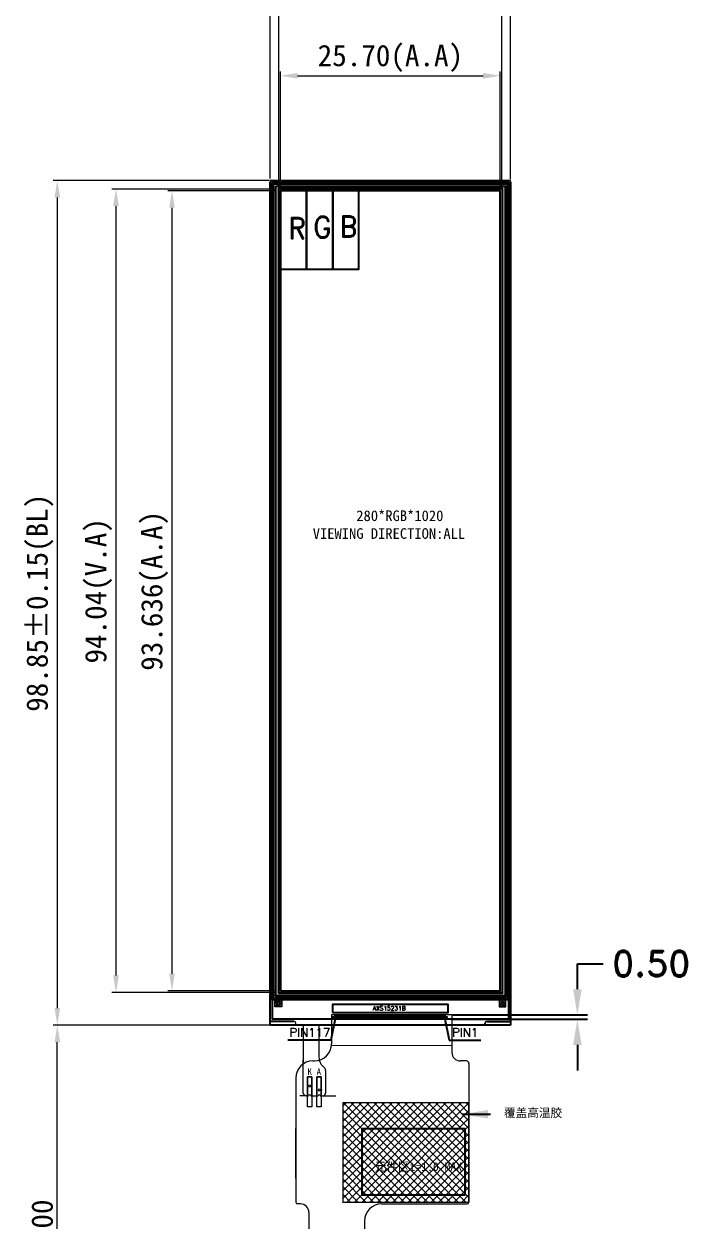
# Model space of a CAD drawing. Extents: x -8079 to -7581, y 1300 to 1653.
# Drawn here: x -7977.4 to -7899.9, y 1437.1 to 1577.2 of the extents above; entities that cross this region are included whole.
import ezdxf

# ---------------------------------------------------------------- set-up
doc = ezdxf.new("R2010")
doc.units = 0
doc.header["$LTSCALE"] = 0.3
doc.header["$PDMODE"] = 3
doc.layers.get('0').update_dxf_attribs({"linetype": 'CONTINUOUS'})
doc.layers.get('DEFPOINTS').update_dxf_attribs({"linetype": 'CONTINUOUS'})
doc.layers.add('DIM', color=1, linetype='CONTINUOUS', lineweight=9)
doc.layers.add('胶框', color=7, linetype='CONTINUOUS', lineweight=18)
for name, color, linetype in [('TEXT', 230, 'CONTINUOUS'), ('TFT', 7, 'CONTINUOUS'), ('铁框', 142, 'CONTINUOUS'), ('黑胶', 5, 'CONTINUOUS')]:
    doc.layers.add(name, color=color, linetype=linetype)
doc.styles.add('C-E02$0$RT', font='ROMANT.SHX')
doc.styles.get("Standard").update_dxf_attribs({"font": 'romand.shx'})
doc.styles.add('宋体', font='')
doc.styles.add('宝明', font='simhei.ttf')
doc.styles.get('宋体').set_extended_font_data('SimSun')
doc.dimstyles.new('ISO-25', dxfattribs={"dimtxt": 2.5, "dimasz": 2.5, "dimexe": 1.25, "dimexo": 0.625, "dimtad": 1, "dimtxsty": 'Standard', "dimcen": 2.5, "dimadec": 0, "dimazin": 0, "dimtfac": 1, "dimtmove": 0, "dimatfit": 3, "dimfxl": 1, "dimarcsym": 0})
doc.dimstyles.get("Standard").update_dxf_attribs({"dimtxt": 0.18, "dimasz": 0.18, "dimexe": 0.18, "dimexo": 0.0625, "dimgap": 0.09, "dimtad": 0, "dimtih": 1, "dimtoh": 1, "dimdec": 4, "dimzin": 0, "dimdsep": 46, "dimtxsty": 'Standard', "dimcen": 0.09, "dimadec": 0, "dimazin": 0, "dimtfac": 1, "dimtdec": 4, "dimtofl": 0, "dimtmove": 0, "dimatfit": 3, "dimfxl": 1, "dimtolj": 1, "dimtzin": 0, "dimarcsym": 0})
doc.dimstyles.new('STANDARD 03$0', dxfattribs={"dimscale": 0, "dimtxt": 1.5, "dimasz": 1.3, "dimexe": 0.8, "dimexo": 0.5, "dimgap": 0.5, "dimtad": 1, "dimzin": 0, "dimdsep": 46, "dimtxsty": 'C-E02$0$RT', "dimcen": 1, "dimclrd": 3, "dimclre": 3, "dimclrt": 3, "dimadec": 0, "dimazin": 0, "dimtfac": 1, "dimtmove": 0, "dimatfit": 3, "dimfxl": 1, "dimtolj": 1, "dimtzin": 0, "dimlwd": -1, "dimarcsym": 0})
pattern_1 = [(45, (-592.05766, 161.0783), (-0.1122532, 0.1122532), [])]

# ---------------------------------------------------------------- blocks, each defined once
blk = doc.blocks.new('*D3')
at = {"color": 3, "lineweight": 9}
for p, q in [((-7947.41, 1558.15), (-7947.41, 1571.6)), ((-7945.41, 1571.1), (-7923.71, 1571.1)), ((-7921.71, 1558.15), (-7921.71, 1571.6))]:
    blk.add_line(p, q, dxfattribs=at)
at = {"color": 3}
for points in [[(-7945.41, 1571.44), (-7945.41, 1570.77), (-7947.41, 1571.1)], [(-7923.71, 1571.44), (-7923.71, 1570.77), (-7921.71, 1571.1)]]:
    blk.add_solid(points, dxfattribs=at)
at = {"layer": 'DEFPOINTS', "color": 0}
for p in [(-7921.71, 1571.1), (-7947.41, 1557.65), (-7921.71, 1557.65)]:
    blk.add_point(p, dxfattribs=at)
at = {"color": 3, "insert": (-7934.56, 1573.14), "char_height": 2.5, "attachment_point": 5, "style": '宝明'}
blk.add_mtext('\\A1;25.70(A.A)', dxfattribs=at)
blk = doc.blocks.new('*D4')
at = {"color": 3, "lineweight": 9}
for p, q in [((-7947.61, 1558.25), (-7947.61, 1578.79)), ((-7921.51, 1558.25), (-7921.51, 1578.79)), ((-7946.01, 1578.39), (-7923.11, 1578.39))]:
    blk.add_line(p, q, dxfattribs=at)
at = {"color": 3}
for points in [[(-7946.01, 1578.66), (-7946.01, 1578.12), (-7947.61, 1578.39)], [(-7923.11, 1578.66), (-7923.11, 1578.12), (-7921.51, 1578.39)]]:
    blk.add_solid(points, dxfattribs=at)
at = {"layer": 'DEFPOINTS', "color": 0}
for p in [(-7921.51, 1578.39), (-7947.61, 1557.85), (-7921.51, 1557.85)]:
    blk.add_point(p, dxfattribs=at)
at = {"color": 3, "insert": (-7934.56, 1580.02), "char_height": 2, "attachment_point": 5, "style": '宝明'}
blk.add_mtext('\\A1;26.10%%P0.1(V.A)', dxfattribs=at)
blk = doc.blocks.new('*D5')
at = {"color": 3, "lineweight": 9}
for p, q in [((-7947.91, 1557.65), (-7960.6, 1557.65)), ((-7960.1, 1555.65), (-7960.1, 1466.02)), ((-7947.91, 1464.02), (-7960.6, 1464.02))]:
    blk.add_line(p, q, dxfattribs=at)
at = {"color": 3}
for points in [[(-7960.43, 1555.65), (-7959.77, 1555.65), (-7960.1, 1557.65)], [(-7960.43, 1466.02), (-7959.77, 1466.02), (-7960.1, 1464.02)]]:
    blk.add_solid(points, dxfattribs=at)
at = {"layer": 'DEFPOINTS', "color": 0}
for p in [(-7947.41, 1557.65), (-7960.1, 1464.02), (-7947.41, 1464.02)]:
    blk.add_point(p, dxfattribs=at)
at = {"color": 3, "insert": (-7962.14, 1510.83), "char_height": 2.5, "attachment_point": 5, "rotation": 90, "style": '宝明'}
blk.add_mtext('\\A1;93.636(A.A)', dxfattribs=at)
blk = doc.blocks.new('*D6')
at = {"color": 3, "lineweight": 9}
for p, q in [((-7948.11, 1557.85), (-7967.15, 1557.85)), ((-7966.65, 1555.85), (-7966.65, 1465.82)), ((-7948.11, 1463.82), (-7967.15, 1463.82))]:
    blk.add_line(p, q, dxfattribs=at)
at = {"color": 3}
for points in [[(-7966.98, 1555.85), (-7966.31, 1555.85), (-7966.65, 1557.85)], [(-7966.98, 1465.82), (-7966.31, 1465.82), (-7966.65, 1463.82)]]:
    blk.add_solid(points, dxfattribs=at)
at = {"layer": 'DEFPOINTS', "color": 0}
for p in [(-7947.61, 1557.85), (-7966.65, 1463.82), (-7947.61, 1463.82)]:
    blk.add_point(p, dxfattribs=at)
at = {"color": 3, "insert": (-7968.69, 1510.83), "char_height": 2.5, "attachment_point": 5, "rotation": 90, "style": '宝明'}
blk.add_mtext('\\A1;94.04(V.A)', dxfattribs=at)
blk = doc.blocks.new('*D7')
at = {"color": 3, "lineweight": 9}
for p, q in [((-7948.62, 1559.1), (-7948.62, 1588.75)), ((-7920.51, 1559), (-7920.51, 1588.75)), ((-7946.62, 1588.25), (-7922.51, 1588.25))]:
    blk.add_line(p, q, dxfattribs=at)
at = {"color": 3}
for points in [[(-7946.62, 1588.59), (-7946.62, 1587.92), (-7948.62, 1588.25)], [(-7922.51, 1588.59), (-7922.51, 1587.92), (-7920.51, 1588.25)]]:
    blk.add_solid(points, dxfattribs=at)
at = {"layer": 'DEFPOINTS', "color": 0}
for p in [(-7920.51, 1588.25), (-7948.62, 1558.6), (-7920.51, 1558.5)]:
    blk.add_point(p, dxfattribs=at)
at = {"color": 3, "insert": (-7934.56, 1590.29), "char_height": 2.5, "attachment_point": 5, "style": '宝明'}
blk.add_mtext('\\A1;28.11%%P0.1(BL)', dxfattribs=at)
blk = doc.blocks.new('*D8')
at = {"color": 3, "lineweight": 9}
for p, q in [((-7948.69, 1558.85), (-7974.01, 1558.85)), ((-7973.51, 1556.85), (-7973.51, 1462)), ((-7947.56, 1460), (-7974.01, 1460))]:
    blk.add_line(p, q, dxfattribs=at)
at = {"color": 3}
for points in [[(-7973.84, 1556.85), (-7973.18, 1556.85), (-7973.51, 1558.85)], [(-7973.84, 1462), (-7973.18, 1462), (-7973.51, 1460)]]:
    blk.add_solid(points, dxfattribs=at)
at = {"layer": 'DEFPOINTS', "color": 0}
for p in [(-7948.19, 1558.85), (-7973.51, 1460), (-7947.06, 1460)]:
    blk.add_point(p, dxfattribs=at)
at = {"color": 3, "insert": (-7975.55, 1509.43), "char_height": 2.5, "attachment_point": 5, "rotation": 90, "style": '宝明'}
blk.add_mtext('\\A1;98.85%%P0.15(BL)', dxfattribs=at)
blk = doc.blocks.new('fsaf')
h = blk.add_hatch()
h.set_pattern_fill('ANSI31', color=256, scale=0.05, style=0)
h.set_pattern_definition(pattern_1)
h.paths.add_polyline_path([(-505.79, 239.62), (-506.59, 239.62), (-506.59, 238.82), (-505.79, 238.82)])
h.paths.add_polyline_path([(-506.24, 239.02), (-506.24, 239.17), (-506.39, 239.17), (-506.39, 239.27), (-506.24, 239.27), (-506.24, 239.42), (-506.14, 239.42), (-506.14, 239.27), (-505.99, 239.27), (-505.99, 239.17), (-506.14, 239.17), (-506.14, 239.02)], flags=16)
h = blk.add_hatch()
h.set_pattern_fill('ANSI31', color=256, scale=0.05, style=0)
h.set_pattern_definition(pattern_1)
h.paths.add_polyline_path([(-479.58, 239.62), (-480.38, 239.62), (-480.38, 238.82), (-479.58, 238.82)])
h.paths.add_polyline_path([(-480.18, 239.27), (-480.03, 239.27), (-480.03, 239.42), (-479.93, 239.42), (-479.93, 239.27), (-479.78, 239.27), (-479.78, 239.17), (-479.93, 239.17), (-479.93, 239.02), (-480.03, 239.02), (-480.03, 239.17), (-480.18, 239.17)], flags=16)
at = {"layer": 'TFT'}
h = blk.add_hatch(dxfattribs=at)
h.set_pattern_fill('ANSI36', color=256, scale=0.2, style=0)
h.set_pattern_definition([(45, (-18052.10834, -3436.1399), (0.336759605, 1.234785217), [1.5875, -0.3175, 0, -0.3175])])
h.paths.add_polyline_path([(-505.94, 240.68), (-480.24, 240.68), (-480.24, 334.31), (-505.94, 334.31)], flags=16)
h.paths.add_polyline_path([(-506.74, 335.11), (-479.43, 335.11), (-479.43, 239.77), (-506.74, 239.77)])
at = {"color": 10}
blk.add_lwpolyline([(-506.79, 335.16), (-479.38, 335.16), (-479.38, 240.12), (-506.79, 240.12)], close=True, dxfattribs=at)
for points in [[(-506.59, 239.62), (-505.79, 239.62), (-505.79, 238.82), (-506.59, 238.82)], [(-479.58, 239.62), (-480.38, 239.62), (-480.38, 238.82), (-479.58, 238.82)]]:
    blk.add_lwpolyline(points, close=True)
at = {"color": 0}
for points in [[(-506.39, 239.27), (-506.39, 239.17), (-506.24, 239.17), (-506.24, 239.02), (-506.14, 239.02), (-506.14, 239.17), (-505.99, 239.17), (-505.99, 239.27), (-506.14, 239.27), (-506.14, 239.42), (-506.24, 239.42), (-506.24, 239.27), (-506.39, 239.27)], [(-480.18, 239.27), (-480.18, 239.17), (-480.03, 239.17), (-480.03, 239.02), (-479.93, 239.02), (-479.93, 239.17), (-479.78, 239.17), (-479.78, 239.27), (-479.93, 239.27), (-479.93, 239.42), (-480.03, 239.42), (-480.03, 239.27), (-480.18, 239.27)]]:
    blk.add_lwpolyline(points, dxfattribs=at)
for points in [[(-499.88, 237.66), (-499.88, 237.58), (-499.55, 237.58), (-499.55, 237.46), (-499.48, 237.46), (-499.48, 237.86), (-499.55, 237.86), (-499.55, 237.66), (-499.88, 237.66)], [(-499.44, 237.46), (-499.37, 237.46), (-499.37, 237.86), (-499.44, 237.86), (-499.44, 237.46)], [(-499.33, 237.46), (-499.26, 237.46), (-499.26, 237.86), (-499.33, 237.86), (-499.33, 237.46)], [(-499.22, 237.46), (-499.15, 237.46), (-499.15, 237.86), (-499.22, 237.86), (-499.22, 237.46)], [(-499.11, 237.46), (-499.04, 237.46), (-499.04, 237.86), (-499.11, 237.86), (-499.11, 237.46)], [(-499, 237.46), (-498.93, 237.46), (-498.93, 237.86), (-499, 237.86), (-499, 237.46)], [(-498.89, 237.46), (-498.82, 237.46), (-498.82, 237.86), (-498.89, 237.86), (-498.89, 237.46)], [(-498.78, 237.46), (-498.71, 237.46), (-498.71, 237.86), (-498.78, 237.86), (-498.78, 237.46)], [(-498.67, 237.46), (-498.6, 237.46), (-498.6, 237.86), (-498.67, 237.86), (-498.67, 237.46)], [(-498.56, 237.46), (-498.49, 237.46), (-498.49, 237.86), (-498.56, 237.86), (-498.56, 237.46)], [(-498.45, 237.46), (-498.38, 237.46), (-498.38, 237.86), (-498.45, 237.86), (-498.45, 237.46)], [(-498.34, 237.46), (-498.27, 237.46), (-498.27, 237.86), (-498.34, 237.86), (-498.34, 237.46)], [(-498.23, 237.46), (-498.16, 237.46), (-498.16, 237.86), (-498.23, 237.86), (-498.23, 237.46)], [(-498.12, 237.46), (-498.05, 237.46), (-498.05, 237.86), (-498.12, 237.86), (-498.12, 237.46)], [(-498.01, 237.46), (-497.94, 237.46), (-497.94, 237.86), (-498.01, 237.86), (-498.01, 237.46)], [(-497.9, 237.46), (-497.83, 237.46), (-497.83, 237.86), (-497.9, 237.86), (-497.9, 237.46)], [(-497.79, 237.46), (-497.72, 237.46), (-497.72, 237.86), (-497.79, 237.86), (-497.79, 237.46)], [(-497.68, 237.46), (-497.61, 237.46), (-497.61, 237.86), (-497.68, 237.86), (-497.68, 237.46)], [(-497.57, 237.46), (-497.5, 237.46), (-497.5, 237.86), (-497.57, 237.86), (-497.57, 237.46)], [(-497.46, 237.46), (-497.39, 237.46), (-497.39, 237.86), (-497.46, 237.86), (-497.46, 237.46)], [(-497.35, 237.46), (-497.28, 237.46), (-497.28, 237.86), (-497.35, 237.86), (-497.35, 237.46)], [(-497.24, 237.46), (-497.17, 237.46), (-497.17, 237.86), (-497.24, 237.86), (-497.24, 237.46)], [(-497.13, 237.46), (-497.06, 237.46), (-497.06, 237.86), (-497.13, 237.86), (-497.13, 237.46)], [(-497.02, 237.46), (-496.95, 237.46), (-496.95, 237.86), (-497.02, 237.86), (-497.02, 237.46)], [(-496.91, 237.46), (-496.84, 237.46), (-496.84, 237.86), (-496.91, 237.86), (-496.91, 237.46)], [(-496.8, 237.46), (-496.73, 237.46), (-496.73, 237.86), (-496.8, 237.86), (-496.8, 237.46)], [(-496.69, 237.46), (-496.62, 237.46), (-496.62, 237.86), (-496.69, 237.86), (-496.69, 237.46)], [(-496.58, 237.46), (-496.51, 237.46), (-496.51, 237.86), (-496.58, 237.86), (-496.58, 237.46)], [(-496.47, 237.46), (-496.4, 237.46), (-496.4, 237.86), (-496.47, 237.86), (-496.47, 237.46)], [(-496.36, 237.46), (-496.29, 237.46), (-496.29, 237.86), (-496.36, 237.86), (-496.36, 237.46)], [(-496.25, 237.46), (-496.18, 237.46), (-496.18, 237.86), (-496.25, 237.86), (-496.25, 237.46)], [(-496.14, 237.46), (-496.07, 237.46), (-496.07, 237.86), (-496.14, 237.86), (-496.14, 237.46)], [(-496.03, 237.46), (-495.96, 237.46), (-495.96, 237.86), (-496.03, 237.86), (-496.03, 237.46)], [(-495.92, 237.46), (-495.85, 237.46), (-495.85, 237.86), (-495.92, 237.86), (-495.92, 237.46)], [(-495.81, 237.46), (-495.74, 237.46), (-495.74, 237.86), (-495.81, 237.86), (-495.81, 237.46)], [(-495.7, 237.46), (-495.63, 237.46), (-495.63, 237.86), (-495.7, 237.86), (-495.7, 237.46)], [(-495.59, 237.46), (-495.52, 237.46), (-495.52, 237.86), (-495.59, 237.86), (-495.59, 237.46)], [(-495.48, 237.46), (-495.41, 237.46), (-495.41, 237.86), (-495.48, 237.86), (-495.48, 237.46)], [(-495.37, 237.46), (-495.3, 237.46), (-495.3, 237.86), (-495.37, 237.86), (-495.37, 237.46)], [(-495.26, 237.46), (-495.19, 237.46), (-495.19, 237.86), (-495.26, 237.86), (-495.26, 237.46)], [(-495.15, 237.46), (-495.08, 237.46), (-495.08, 237.86), (-495.15, 237.86), (-495.15, 237.46)], [(-495.04, 237.46), (-494.97, 237.46), (-494.97, 237.86), (-495.04, 237.86), (-495.04, 237.46)], [(-494.93, 237.46), (-494.86, 237.46), (-494.86, 237.86), (-494.93, 237.86), (-494.93, 237.46)], [(-494.82, 237.46), (-494.75, 237.46), (-494.75, 237.86), (-494.82, 237.86), (-494.82, 237.46)], [(-494.71, 237.46), (-494.64, 237.46), (-494.64, 237.86), (-494.71, 237.86), (-494.71, 237.46)], [(-494.6, 237.46), (-494.53, 237.46), (-494.53, 237.86), (-494.6, 237.86), (-494.6, 237.46)], [(-494.49, 237.46), (-494.42, 237.46), (-494.42, 237.86), (-494.49, 237.86), (-494.49, 237.46)], [(-494.38, 237.46), (-494.31, 237.46), (-494.31, 237.86), (-494.38, 237.86), (-494.38, 237.46)], [(-494.27, 237.46), (-494.2, 237.46), (-494.2, 237.86), (-494.27, 237.86), (-494.27, 237.46)], [(-494.16, 237.46), (-494.09, 237.46), (-494.09, 237.86), (-494.16, 237.86), (-494.16, 237.46)], [(-494.05, 237.46), (-493.98, 237.46), (-493.98, 237.86), (-494.05, 237.86), (-494.05, 237.46)], [(-493.94, 237.46), (-493.87, 237.46), (-493.87, 237.86), (-493.94, 237.86), (-493.94, 237.46)], [(-493.83, 237.46), (-493.76, 237.46), (-493.76, 237.86), (-493.83, 237.86), (-493.83, 237.46)], [(-493.72, 237.46), (-493.65, 237.46), (-493.65, 237.86), (-493.72, 237.86), (-493.72, 237.46)], [(-493.61, 237.46), (-493.54, 237.46), (-493.54, 237.86), (-493.61, 237.86), (-493.61, 237.46)], [(-493.5, 237.46), (-493.43, 237.46), (-493.43, 237.86), (-493.5, 237.86), (-493.5, 237.46)], [(-493.39, 237.46), (-493.32, 237.46), (-493.32, 237.86), (-493.39, 237.86), (-493.39, 237.46)], [(-493.28, 237.46), (-493.21, 237.46), (-493.21, 237.86), (-493.28, 237.86), (-493.28, 237.46)], [(-493.17, 237.46), (-493.1, 237.46), (-493.1, 237.86), (-493.17, 237.86), (-493.17, 237.46)], [(-493.06, 237.46), (-492.99, 237.46), (-492.99, 237.86), (-493.06, 237.86), (-493.06, 237.46)], [(-492.95, 237.46), (-492.88, 237.46), (-492.88, 237.86), (-492.95, 237.86), (-492.95, 237.46)], [(-492.84, 237.46), (-492.77, 237.46), (-492.77, 237.86), (-492.84, 237.86), (-492.84, 237.46)], [(-492.73, 237.46), (-492.66, 237.46), (-492.66, 237.86), (-492.73, 237.86), (-492.73, 237.46)], [(-492.62, 237.46), (-492.55, 237.46), (-492.55, 237.86), (-492.62, 237.86), (-492.62, 237.46)], [(-492.51, 237.46), (-492.44, 237.46), (-492.44, 237.86), (-492.51, 237.86), (-492.51, 237.46)], [(-492.4, 237.46), (-492.33, 237.46), (-492.33, 237.86), (-492.4, 237.86), (-492.4, 237.46)], [(-492.29, 237.46), (-492.22, 237.46), (-492.22, 237.86), (-492.29, 237.86), (-492.29, 237.46)], [(-492.18, 237.46), (-492.11, 237.46), (-492.11, 237.86), (-492.18, 237.86), (-492.18, 237.46)], [(-492.07, 237.46), (-492, 237.46), (-492, 237.86), (-492.07, 237.86), (-492.07, 237.46)], [(-491.96, 237.46), (-491.89, 237.46), (-491.89, 237.86), (-491.96, 237.86), (-491.96, 237.46)], [(-491.85, 237.46), (-491.78, 237.46), (-491.78, 237.86), (-491.85, 237.86), (-491.85, 237.46)], [(-491.74, 237.46), (-491.67, 237.46), (-491.67, 237.86), (-491.74, 237.86), (-491.74, 237.46)], [(-491.63, 237.46), (-491.56, 237.46), (-491.56, 237.86), (-491.63, 237.86), (-491.63, 237.46)], [(-491.52, 237.46), (-491.45, 237.46), (-491.45, 237.86), (-491.52, 237.86), (-491.52, 237.46)], [(-491.41, 237.46), (-491.34, 237.46), (-491.34, 237.86), (-491.41, 237.86), (-491.41, 237.46)], [(-491.3, 237.46), (-491.23, 237.46), (-491.23, 237.86), (-491.3, 237.86), (-491.3, 237.46)], [(-491.19, 237.46), (-491.12, 237.46), (-491.12, 237.86), (-491.19, 237.86), (-491.19, 237.46)], [(-491.08, 237.46), (-491.01, 237.46), (-491.01, 237.86), (-491.08, 237.86), (-491.08, 237.46)], [(-490.97, 237.46), (-490.9, 237.46), (-490.9, 237.86), (-490.97, 237.86), (-490.97, 237.46)], [(-490.86, 237.46), (-490.79, 237.46), (-490.79, 237.86), (-490.86, 237.86), (-490.86, 237.46)], [(-490.75, 237.46), (-490.68, 237.46), (-490.68, 237.86), (-490.75, 237.86), (-490.75, 237.46)], [(-490.64, 237.46), (-490.57, 237.46), (-490.57, 237.86), (-490.64, 237.86), (-490.64, 237.46)], [(-490.53, 237.46), (-490.46, 237.46), (-490.46, 237.86), (-490.53, 237.86), (-490.53, 237.46)], [(-490.42, 237.46), (-490.35, 237.46), (-490.35, 237.86), (-490.42, 237.86), (-490.42, 237.46)], [(-490.31, 237.46), (-490.24, 237.46), (-490.24, 237.86), (-490.31, 237.86), (-490.31, 237.46)], [(-490.2, 237.46), (-490.13, 237.46), (-490.13, 237.86), (-490.2, 237.86), (-490.2, 237.46)], [(-490.09, 237.46), (-490.02, 237.46), (-490.02, 237.86), (-490.09, 237.86), (-490.09, 237.46)], [(-489.98, 237.46), (-489.91, 237.46), (-489.91, 237.86), (-489.98, 237.86), (-489.98, 237.46)], [(-489.87, 237.46), (-489.8, 237.46), (-489.8, 237.86), (-489.87, 237.86), (-489.87, 237.46)], [(-489.76, 237.46), (-489.69, 237.46), (-489.69, 237.86), (-489.76, 237.86), (-489.76, 237.46)], [(-489.65, 237.46), (-489.58, 237.46), (-489.58, 237.86), (-489.65, 237.86), (-489.65, 237.46)], [(-489.54, 237.46), (-489.47, 237.46), (-489.47, 237.86), (-489.54, 237.86), (-489.54, 237.46)], [(-489.43, 237.46), (-489.36, 237.46), (-489.36, 237.86), (-489.43, 237.86), (-489.43, 237.46)], [(-489.32, 237.46), (-489.25, 237.46), (-489.25, 237.86), (-489.32, 237.86), (-489.32, 237.46)], [(-489.21, 237.46), (-489.14, 237.46), (-489.14, 237.86), (-489.21, 237.86), (-489.21, 237.46)], [(-489.1, 237.46), (-489.03, 237.46), (-489.03, 237.86), (-489.1, 237.86), (-489.1, 237.46)], [(-488.99, 237.46), (-488.92, 237.46), (-488.92, 237.86), (-488.99, 237.86), (-488.99, 237.46)], [(-488.88, 237.46), (-488.81, 237.46), (-488.81, 237.86), (-488.88, 237.86), (-488.88, 237.46)], [(-488.77, 237.46), (-488.7, 237.46), (-488.7, 237.86), (-488.77, 237.86), (-488.77, 237.46)], [(-488.66, 237.46), (-488.59, 237.46), (-488.59, 237.86), (-488.66, 237.86), (-488.66, 237.46)], [(-488.55, 237.46), (-488.48, 237.46), (-488.48, 237.86), (-488.55, 237.86), (-488.55, 237.46)], [(-488.44, 237.46), (-488.37, 237.46), (-488.37, 237.86), (-488.44, 237.86), (-488.44, 237.46)], [(-488.33, 237.46), (-488.26, 237.46), (-488.26, 237.86), (-488.33, 237.86), (-488.33, 237.46)], [(-488.22, 237.46), (-488.15, 237.46), (-488.15, 237.86), (-488.22, 237.86), (-488.22, 237.46)], [(-488.11, 237.46), (-488.04, 237.46), (-488.04, 237.86), (-488.11, 237.86), (-488.11, 237.46)], [(-488, 237.46), (-487.93, 237.46), (-487.93, 237.86), (-488, 237.86), (-488, 237.46)], [(-487.89, 237.46), (-487.82, 237.46), (-487.82, 237.86), (-487.89, 237.86), (-487.89, 237.46)], [(-487.78, 237.46), (-487.71, 237.46), (-487.71, 237.86), (-487.78, 237.86), (-487.78, 237.46)], [(-487.67, 237.46), (-487.6, 237.46), (-487.6, 237.86), (-487.67, 237.86), (-487.67, 237.46)], [(-487.56, 237.46), (-487.49, 237.46), (-487.49, 237.86), (-487.56, 237.86), (-487.56, 237.46)], [(-487.45, 237.46), (-487.38, 237.46), (-487.38, 237.86), (-487.45, 237.86), (-487.45, 237.46)], [(-487.34, 237.46), (-487.27, 237.46), (-487.27, 237.86), (-487.34, 237.86), (-487.34, 237.46)], [(-487.23, 237.46), (-487.16, 237.46), (-487.16, 237.86), (-487.23, 237.86), (-487.23, 237.46)], [(-487.12, 237.46), (-487.05, 237.46), (-487.05, 237.86), (-487.12, 237.86), (-487.12, 237.46)], [(-487.01, 237.46), (-486.94, 237.46), (-486.94, 237.86), (-487.01, 237.86), (-487.01, 237.46)], [(-486.9, 237.46), (-486.83, 237.46), (-486.83, 237.86), (-486.9, 237.86), (-486.9, 237.46)], [(-486.79, 237.86), (-486.79, 237.46), (-486.72, 237.46), (-486.72, 237.58), (-486.4, 237.58), (-486.4, 237.66), (-486.72, 237.66), (-486.72, 237.86), (-486.79, 237.86)]]:
    blk.add_lwpolyline(points)
at = {"layer": 'TFT'}
for points in [[(-506.89, 335.26), (-479.28, 335.26), (-479.28, 239.62), (-506.89, 239.62)], [(-506.89, 335.26), (-479.28, 335.26), (-479.28, 237.36), (-506.89, 237.36)], [(-506.74, 335.11), (-479.43, 335.11), (-479.43, 239.77), (-506.74, 239.77)], [(-506.49, 334.86), (-479.68, 334.86), (-479.68, 240.02), (-506.49, 240.02)], [(-505.94, 240.68), (-480.24, 240.68), (-480.24, 334.31), (-505.94, 334.31)], [(-499.86, 238.16), (-486.32, 238.16), (-486.32, 239.09), (-499.86, 239.09)]]:
    blk.add_lwpolyline(points, close=True, dxfattribs=at)
at = {"layer": 'TFT', "color": 1}
blk.add_lwpolyline([(-505.94, 325.13), (-502.88, 325.13), (-502.88, 334.31), (-505.94, 334.31)], close=True, dxfattribs=at)
at = {"layer": 'TFT', "color": 3}
blk.add_lwpolyline([(-502.88, 325.13), (-499.82, 325.13), (-499.82, 334.31), (-502.88, 334.31)], close=True, dxfattribs=at)
at = {"layer": 'TFT', "color": 5}
blk.add_lwpolyline([(-499.82, 325.13), (-496.76, 325.13), (-496.76, 334.31), (-499.82, 334.31)], close=True, dxfattribs=at)
at = {"layer": 'TEXT', "insert": (-495.15, 238.9), "char_height": 0.5, "attachment_point": 1}
blk.add_mtext_dynamic_manual_height_columns('AXS15231B', width=1.517, gutter_width=12.5, heights=[0], dxfattribs=at)
at = {"layer": 'TFT', "color": 1, "insert": (-505.07, 331.19), "char_height": 2.5, "width": 2.7034, "attachment_point": 1}
blk.add_mtext('R', dxfattribs=at)
at = {"layer": 'TFT', "color": 3, "insert": (-502.17, 331.31), "char_height": 2.5, "width": 2.4204, "attachment_point": 1}
blk.add_mtext('G', dxfattribs=at)
at = {"layer": 'TFT', "color": 5, "insert": (-499.06, 331.38), "char_height": 2.5, "width": 2.7034, "attachment_point": 1}
blk.add_mtext('B', dxfattribs=at)
blk = doc.blocks.new('*D12')
at = {"layer": 'DEFPOINTS', "color": 0}
for p in [(-7973.51, 1460), (-7947.06, 1460), (-7940.79, 1409)]:
    blk.add_point(p, dxfattribs=at)
at = {"layer": 'DIM', "color": 3, "lineweight": 9}
for p, q in [((-7947.56, 1460), (-7974.01, 1460)), ((-7973.51, 1411), (-7973.51, 1458)), ((-7941.29, 1409), (-7974.01, 1409))]:
    blk.add_line(p, q, dxfattribs=at)
at = {"layer": 'DIM', "color": 3}
for points in [[(-7973.84, 1458), (-7973.18, 1458), (-7973.51, 1460)], [(-7973.84, 1411), (-7973.18, 1411), (-7973.51, 1409)]]:
    blk.add_solid(points, dxfattribs=at)
at = {"layer": 'DIM', "color": 3, "insert": (-7975.27, 1434.5), "char_height": 2.5, "attachment_point": 5, "rotation": 90, "style": '宝明'}
blk.add_mtext('\\A1;51.000', dxfattribs=at)
blk = doc.blocks.new('*D14')
at = {"layer": 'DEFPOINTS', "color": 0}
for p in [(-7927.61, 1461.2), (-7912.69, 1461.2), (-7927.61, 1460.7)]:
    blk.add_point(p, dxfattribs=at)
at = {"layer": '铁框', "lineweight": -2}
for p, q in [((-7912.69, 1464.2), (-7912.69, 1467.2)), ((-7912.69, 1467.2), (-7909.69, 1467.2)), ((-7927.31, 1461.2), (-7911.49, 1461.2)), ((-7927.31, 1460.7), (-7911.49, 1460.7)), ((-7912.69, 1457.7), (-7912.69, 1454.7))]:
    blk.add_line(p, q, dxfattribs=at)
at = {"layer": '铁框'}
for points in [[(-7913.19, 1464.2), (-7912.19, 1464.2), (-7912.69, 1461.2)], [(-7913.19, 1457.7), (-7912.19, 1457.7), (-7912.69, 1460.7)]]:
    blk.add_solid(points, dxfattribs=at)
at = {"layer": '铁框', "color": 5, "insert": (-7904.05, 1467.2), "char_height": 3, "attachment_point": 5}
blk.add_mtext('\\A1;0.50', dxfattribs=at)

msp = doc.modelspace()

# ---------------------------------------------------------------- hatches: boundary and pattern name
at = {"layer": 'DIM'}
h = msp.add_hatch(dxfattribs=at)
h.set_pattern_fill('ANSI37', color=2, scale=0.2, style=0)
h.paths.add_polyline_path([(-7940.1391, 1450.9048), (-7940.1391, 1439.3086), (-7925.3712, 1439.3086), (-7925.3712, 1450.9048)])
h.paths.add_polyline_path([(-7925.8288, 1447.904), (-7925.8288, 1440.1311), (-7937.8648, 1440.1311), (-7937.8648, 1447.904)], flags=0)
h.paths.add_polyline_path([(-7937.8648, 1447.904), (-7937.8648, 1440.1311), (-7925.8288, 1440.1311), (-7925.8288, 1447.904)], flags=16)
h.paths.add_polyline_path([(-7936.7239, 1442.4847), (-7925.2801, 1442.4847), (-7925.2801, 1444.4566), (-7936.7239, 1444.4566)], flags=9)

# ---------------------------------------------------------------- linework, layer by layer
for p, q in [((-7945.8162, 1460.4523), (-7948.6162, 1460.4523)), ((-7923.5062, 1460.2523), (-7923.5062, 1460.0023)), ((-7923.3062, 1460.4523), (-7920.5062, 1460.4523))]:
    msp.add_line(p, q)
at = {"const_width": 0.1, "elevation": 0}
msp.add_lwpolyline([(-7941.4599, 1457.6323), (-7927.3712, 1457.6323)], dxfattribs=at)
at = {"layer": 'DIM', "color": 2}
for p, q in [((-7927.3712, 1461.2023), (-7941.4512, 1461.2023)), ((-7941.4512, 1461.2023), (-7941.4512, 1457.8178)), ((-7927.3712, 1461.2023), (-7927.3712, 1456.8178, 0)), ((-7944.7444, 1460.0023), (-7944.7444, 1455.6932)), ((-7944.7444, 1459.7443), (-7944.7444, 1455.6932)), ((-7942.9275, 1460.0023), (-7942.9275, 1456.3062)), ((-7942.9275, 1459.7443), (-7942.9275, 1456.3062)), ((-7944.7444, 1452.0443), (-7944.7444, 1455.9007)), ((-7944.7444, 1452.0443), (-7944.7444, 1455.9007)), ((-7943.615, 1455.8178), (-7943.4512, 1455.8178)), ((-7925.6712, 1455.8178), (-7926.3712, 1455.8178)), ((-7925.3712, 1455.5178), (-7925.3712, 1439.2819)), ((-7942.3017, 1455.0631), (-7942.6626, 1455.4028)), ((-7942.3017, 1455.0631), (-7942.6626, 1455.4028)), ((-7942.1444, 1454.699), (-7942.1444, 1452.0443)), ((-7942.1444, 1454.699), (-7942.1444, 1452.0443)), ((-7945.615, 1453.8178), (-7945.615, 1439.2819)), ((-7944.3444, 1451.7443), (-7945.1585, 1451.7443)), ((-7944.2444, 1451.7443), (-7944.4444, 1451.7443)), ((-7944.2444, 1451.7443), (-7944.4444, 1451.7443)), ((-7943.7444, 1451.7443), (-7943.1444, 1451.7443)), ((-7943.7444, 1451.7443), (-7943.1444, 1451.7443)), ((-7942.6444, 1451.7443), (-7942.4444, 1451.7443)), ((-7942.6444, 1451.7443), (-7942.4444, 1451.7443)), ((-7942.5444, 1451.7443), (-7940.951, 1451.7443)), ((-7945.0807, 1439.0819, 0), (-7945.415, 1439.0819)), ((-7935.5807, 1439.0819, 0), (-7925.5712, 1439.0819, 0)), ((-7944.0807, 1438.0819, 0), (-7944.0807, 1410.0023, 0)), ((-7937.5807, 1437.0819, 0), (-7937.5807, 1415.6823, 0))]:
    msp.add_line(p, q, dxfattribs=at)
at = {"layer": 'DIM', "color": 4}
msp.add_lwpolyline([(-7947.6132, 1557.8523), (-7921.5092, 1557.8523), (-7921.5092, 1463.8163), (-7947.6132, 1463.8163)], close=True, dxfattribs=at)
at = {"layer": 'DIM'}
msp.add_lwpolyline([(-7947.4132, 1557.6523), (-7921.7092, 1557.6523), (-7921.7092, 1464.0163), (-7947.4132, 1464.0163)], close=True, dxfattribs=at)
at = {"layer": 'DIM', "color": 2}
for points in [[(-7943.7444, 1453.0602), (-7943.7444, 1453.9443), (-7944.2444, 1453.9443), (-7944.2444, 1453.0602)], [(-7944.2444, 1452.7285), (-7944.2444, 1451.7443), (-7944.1194, 1451.7443)], [(-7943.8694, 1451.7443), (-7943.7444, 1451.7443), (-7943.7444, 1452.7285)], [(-7942.6444, 1452.5852), (-7942.6444, 1453.9443), (-7943.1444, 1453.9443), (-7943.1444, 1452.5852)], [(-7943.1444, 1452.2535), (-7943.1444, 1451.7443), (-7943.0194, 1451.7443)], [(-7942.7694, 1451.7443), (-7942.6444, 1451.7443), (-7942.6444, 1452.2535)], [(-7945.615, 1442.0819), (-7945.615, 1447.904)]]:
    msp.add_lwpolyline(points, dxfattribs=at)
for points in [[(-7944.2444, 1453.9443), (-7943.7444, 1453.9443), (-7943.7444, 1450.4443), (-7944.2444, 1450.4443)], [(-7943.1444, 1453.9443), (-7942.6444, 1453.9443), (-7942.6444, 1450.4443), (-7943.1444, 1450.4443)], [(-7925.3712, 1450.9048), (-7940.1391, 1450.9048), (-7940.1391, 1439.3086), (-7925.3712, 1439.3086)]]:
    msp.add_lwpolyline(points, close=True, dxfattribs=at)
for centre in [(-7943.9944, 1452.8943), (-7942.8944, 1452.4193)]:
    msp.add_circle(centre, 0.125, dxfattribs=at)
for centre, radius, start, end in [((-7943.4512, 1457.8178), 2, 270, 0), ((-7943.615, 1453.8178), 2, 90, 180), ((-7940.5212, 1456.5212), 2.4159, 185.106412, 207.57655), ((-7925.6712, 1455.5178), 0.3, 0, 90), ((-7942.6444, 1454.699), 0.5, 0, 46.732179), ((-7942.6444, 1454.699), 0.5, 0, 46.732179), ((-7943.9944, 1452.8943), 0.3, 146.44269, 213.55731), ((-7943.9944, 1452.8943), 0.3, 326.44269, 33.55731), ((-7944.4444, 1452.0443), 0.3, 180, 270), ((-7944.4444, 1452.0443), 0.3, 180, 270), ((-7943.9944, 1451.7443), 0.125, 0, 180), ((-7942.8944, 1452.4193), 0.3, 146.44269, 213.55731), ((-7942.8944, 1451.7443), 0.125, 0, 180), ((-7942.8944, 1452.4193), 0.3, 326.44269, 33.55731), ((-7942.4444, 1452.0443), 0.3, 270, 0), ((-7942.4444, 1452.0443), 0.3, 270, 0), ((-7945.415, 1439.2819), 0.2, 180, 270)]:
    msp.add_arc(centre, radius, start, end, dxfattribs=at)
at = {"layer": 'DIM', "color": 2, "extrusion": (0, -2.36392e-09, 1)}
msp.add_arc((-7926.3712, 1456.8178, 0), 1, 180, 270, dxfattribs=at)
at = {"layer": 'DIM', "color": 2, "extrusion": (-3.32939e-09, 0, 1)}
msp.add_arc((-7945.0807, 1438.0819, 0), 1, 0, 90, dxfattribs=at)
at = {"layer": 'DIM', "color": 2, "extrusion": (-3.29349e-09, 8.51333e-09, 1)}
msp.add_arc((-7935.5807, 1437.0819, 0), 2, 90, 180, dxfattribs=at)
at = {"layer": 'DIM', "color": 2, "extrusion": (1.07068e-09, 0, 1)}
msp.add_arc((-7925.5712, 1439.2819, 0), 0.2, 270, 0, dxfattribs=at)
at = {"layer": '胶框', "color": 0}
msp.add_line((-7945.6162, 1460.0023), (-7945.6162, 1460.2523), dxfattribs=at)
for centre, start, end in [((-7945.8162, 1460.2523), 0, 90), ((-7923.3062, 1460.2523), 90, 180)]:
    msp.add_arc(centre, 0.2, start, end, dxfattribs=at)
at = {"layer": '铁框'}
for p, q in [((-7948.6162, 1460.0023), (-7948.6162, 1558.6523)), ((-7948.6162, 1558.5023), (-7948.4662, 1558.5023)), ((-7948.4662, 1463.0023), (-7948.4662, 1558.5023)), ((-7948.4162, 1558.8523), (-7920.7062, 1558.8523)), ((-7948.2662, 1558.7023), (-7948.2662, 1558.8523)), ((-7948.2662, 1558.7023), (-7920.8562, 1558.7023)), ((-7920.8562, 1558.7023), (-7920.8562, 1558.8523)), ((-7920.6562, 1558.5023), (-7920.6562, 1463.0023)), ((-7920.5062, 1558.5023), (-7920.6562, 1558.5023)), ((-7920.5062, 1558.6523), (-7920.5062, 1460.0023)), ((-7948.4662, 1463.0023), (-7948.6162, 1463.0023)), ((-7920.5062, 1463.0023), (-7920.6562, 1463.0023)), ((-7920.5062, 1460.0023), (-7948.6162, 1460.0023)), ((-7937.8648, 1440.1311), (-7937.8648, 1447.904)), ((-7925.8288, 1440.1311), (-7925.8288, 1447.904))]:
    msp.add_line(p, q, dxfattribs=at)
for points in [[(-7941.0212, 1461.1523), (-7940.9612, 1461.1523), (-7940.9612, 1460.8073), (-7941.0212, 1460.8073)], [(-7940.9112, 1461.1523), (-7940.8512, 1461.1523), (-7940.8512, 1460.8073), (-7940.9112, 1460.8073)], [(-7940.8012, 1461.1523), (-7940.7412, 1461.1523), (-7940.7412, 1460.8073), (-7940.8012, 1460.8073)], [(-7940.6912, 1461.1523), (-7940.6312, 1461.1523), (-7940.6312, 1460.8073), (-7940.6912, 1460.8073)], [(-7940.5812, 1461.1523), (-7940.5212, 1461.1523), (-7940.5212, 1460.8073), (-7940.5812, 1460.8073)], [(-7940.4712, 1461.1523), (-7940.4112, 1461.1523), (-7940.4112, 1460.8073), (-7940.4712, 1460.8073)], [(-7940.3612, 1461.1523), (-7940.3012, 1461.1523), (-7940.3012, 1460.8073), (-7940.3612, 1460.8073)], [(-7940.2512, 1461.1523), (-7940.1912, 1461.1523), (-7940.1912, 1460.8073), (-7940.2512, 1460.8073)], [(-7940.1412, 1461.1523), (-7940.0812, 1461.1523), (-7940.0812, 1460.8073), (-7940.1412, 1460.8073)], [(-7940.0312, 1461.1523), (-7939.9712, 1461.1523), (-7939.9712, 1460.8073), (-7940.0312, 1460.8073)], [(-7939.9212, 1461.1523), (-7939.8612, 1461.1523), (-7939.8612, 1460.8073), (-7939.9212, 1460.8073)], [(-7939.8112, 1461.1523), (-7939.7512, 1461.1523), (-7939.7512, 1460.8073), (-7939.8112, 1460.8073)], [(-7939.7012, 1461.1523), (-7939.6412, 1461.1523), (-7939.6412, 1460.8073), (-7939.7012, 1460.8073)], [(-7939.5912, 1461.1523), (-7939.5312, 1461.1523), (-7939.5312, 1460.8073), (-7939.5912, 1460.8073)], [(-7939.4812, 1461.1523), (-7939.4212, 1461.1523), (-7939.4212, 1460.8073), (-7939.4812, 1460.8073)], [(-7939.3712, 1461.1523), (-7939.3112, 1461.1523), (-7939.3112, 1460.8073), (-7939.3712, 1460.8073)], [(-7939.2612, 1461.1523), (-7939.2012, 1461.1523), (-7939.2012, 1460.8073), (-7939.2612, 1460.8073)], [(-7939.1512, 1461.1523), (-7939.0912, 1461.1523), (-7939.0912, 1460.8073), (-7939.1512, 1460.8073)], [(-7939.0412, 1461.1523), (-7938.9812, 1461.1523), (-7938.9812, 1460.8073), (-7939.0412, 1460.8073)], [(-7938.9312, 1461.1523), (-7938.8712, 1461.1523), (-7938.8712, 1460.8073), (-7938.9312, 1460.8073)], [(-7938.8212, 1461.1523), (-7938.7612, 1461.1523), (-7938.7612, 1460.8073), (-7938.8212, 1460.8073)], [(-7938.7112, 1461.1523), (-7938.6512, 1461.1523), (-7938.6512, 1460.8073), (-7938.7112, 1460.8073)], [(-7938.6012, 1461.1523), (-7938.5412, 1461.1523), (-7938.5412, 1460.8073), (-7938.6012, 1460.8073)], [(-7938.4912, 1461.1523), (-7938.4312, 1461.1523), (-7938.4312, 1460.8073), (-7938.4912, 1460.8073)], [(-7938.3812, 1461.1523), (-7938.3212, 1461.1523), (-7938.3212, 1460.8073), (-7938.3812, 1460.8073)], [(-7938.2712, 1461.1523), (-7938.2112, 1461.1523), (-7938.2112, 1460.8073), (-7938.2712, 1460.8073)], [(-7938.1612, 1461.1523), (-7938.1012, 1461.1523), (-7938.1012, 1460.8073), (-7938.1612, 1460.8073)], [(-7938.0512, 1461.1523), (-7937.9912, 1461.1523), (-7937.9912, 1460.8073), (-7938.0512, 1460.8073)], [(-7937.9412, 1461.1523), (-7937.8812, 1461.1523), (-7937.8812, 1460.8073), (-7937.9412, 1460.8073)], [(-7937.8312, 1461.1523), (-7937.7712, 1461.1523), (-7937.7712, 1460.8073), (-7937.8312, 1460.8073)], [(-7937.7212, 1461.1523), (-7937.6612, 1461.1523), (-7937.6612, 1460.8073), (-7937.7212, 1460.8073)], [(-7937.6112, 1461.1523), (-7937.5512, 1461.1523), (-7937.5512, 1460.8073), (-7937.6112, 1460.8073)], [(-7937.5012, 1461.1523), (-7937.4412, 1461.1523), (-7937.4412, 1460.8073), (-7937.5012, 1460.8073)], [(-7937.3912, 1461.1523), (-7937.3312, 1461.1523), (-7937.3312, 1460.8073), (-7937.3912, 1460.8073)], [(-7937.2812, 1461.1523), (-7937.2212, 1461.1523), (-7937.2212, 1460.8073), (-7937.2812, 1460.8073)], [(-7937.1712, 1461.1523), (-7937.1112, 1461.1523), (-7937.1112, 1460.8073), (-7937.1712, 1460.8073)], [(-7937.0612, 1461.1523), (-7937.0012, 1461.1523), (-7937.0012, 1460.8073), (-7937.0612, 1460.8073)], [(-7936.9512, 1461.1523), (-7936.8912, 1461.1523), (-7936.8912, 1460.8073), (-7936.9512, 1460.8073)], [(-7936.8412, 1461.1523), (-7936.7812, 1461.1523), (-7936.7812, 1460.8073), (-7936.8412, 1460.8073)], [(-7936.7312, 1461.1523), (-7936.6712, 1461.1523), (-7936.6712, 1460.8073), (-7936.7312, 1460.8073)], [(-7936.6212, 1461.1523), (-7936.5612, 1461.1523), (-7936.5612, 1460.8073), (-7936.6212, 1460.8073)], [(-7936.5112, 1461.1523), (-7936.4512, 1461.1523), (-7936.4512, 1460.8073), (-7936.5112, 1460.8073)], [(-7936.4012, 1461.1523), (-7936.3412, 1461.1523), (-7936.3412, 1460.8073), (-7936.4012, 1460.8073)], [(-7936.2912, 1461.1523), (-7936.2312, 1461.1523), (-7936.2312, 1460.8073), (-7936.2912, 1460.8073)], [(-7936.1812, 1461.1523), (-7936.1212, 1461.1523), (-7936.1212, 1460.8073), (-7936.1812, 1460.8073)], [(-7936.0712, 1461.1523), (-7936.0112, 1461.1523), (-7936.0112, 1460.8073), (-7936.0712, 1460.8073)], [(-7935.9612, 1461.1523), (-7935.9012, 1461.1523), (-7935.9012, 1460.8073), (-7935.9612, 1460.8073)], [(-7935.8512, 1461.1523), (-7935.7912, 1461.1523), (-7935.7912, 1460.8073), (-7935.8512, 1460.8073)], [(-7935.7412, 1461.1523), (-7935.6812, 1461.1523), (-7935.6812, 1460.8073), (-7935.7412, 1460.8073)], [(-7935.6312, 1461.1523), (-7935.5712, 1461.1523), (-7935.5712, 1460.8073), (-7935.6312, 1460.8073)], [(-7935.5212, 1461.1523), (-7935.4612, 1461.1523), (-7935.4612, 1460.8073), (-7935.5212, 1460.8073)], [(-7935.4112, 1461.1523), (-7935.3512, 1461.1523), (-7935.3512, 1460.8073), (-7935.4112, 1460.8073)], [(-7935.3012, 1461.1523), (-7935.2412, 1461.1523), (-7935.2412, 1460.8073), (-7935.3012, 1460.8073)], [(-7935.1912, 1461.1523), (-7935.1312, 1461.1523), (-7935.1312, 1460.8073), (-7935.1912, 1460.8073)], [(-7935.0812, 1461.1523), (-7935.0212, 1461.1523), (-7935.0212, 1460.8073), (-7935.0812, 1460.8073)], [(-7934.9712, 1461.1523), (-7934.9112, 1461.1523), (-7934.9112, 1460.8073), (-7934.9712, 1460.8073)], [(-7934.8612, 1461.1523), (-7934.8012, 1461.1523), (-7934.8012, 1460.8073), (-7934.8612, 1460.8073)], [(-7934.7512, 1461.1523), (-7934.6912, 1461.1523), (-7934.6912, 1460.8073), (-7934.7512, 1460.8073)], [(-7934.6412, 1461.1523), (-7934.5812, 1461.1523), (-7934.5812, 1460.8073), (-7934.6412, 1460.8073)], [(-7934.5312, 1461.1523), (-7934.4712, 1461.1523), (-7934.4712, 1460.8073), (-7934.5312, 1460.8073)], [(-7934.4212, 1461.1523), (-7934.3612, 1461.1523), (-7934.3612, 1460.8073), (-7934.4212, 1460.8073)], [(-7934.3112, 1461.1523), (-7934.2512, 1461.1523), (-7934.2512, 1460.8073), (-7934.3112, 1460.8073)], [(-7934.2012, 1461.1523), (-7934.1412, 1461.1523), (-7934.1412, 1460.8073), (-7934.2012, 1460.8073)], [(-7934.0912, 1461.1523), (-7934.0312, 1461.1523), (-7934.0312, 1460.8073), (-7934.0912, 1460.8073)], [(-7933.9812, 1461.1523), (-7933.9212, 1461.1523), (-7933.9212, 1460.8073), (-7933.9812, 1460.8073)], [(-7933.8712, 1461.1523), (-7933.8112, 1461.1523), (-7933.8112, 1460.8073), (-7933.8712, 1460.8073)], [(-7933.7612, 1461.1523), (-7933.7012, 1461.1523), (-7933.7012, 1460.8073), (-7933.7612, 1460.8073)], [(-7933.6512, 1461.1523), (-7933.5912, 1461.1523), (-7933.5912, 1460.8073), (-7933.6512, 1460.8073)], [(-7933.5412, 1461.1523), (-7933.4812, 1461.1523), (-7933.4812, 1460.8073), (-7933.5412, 1460.8073)], [(-7933.4312, 1461.1523), (-7933.3712, 1461.1523), (-7933.3712, 1460.8073), (-7933.4312, 1460.8073)], [(-7933.3212, 1461.1523), (-7933.2612, 1461.1523), (-7933.2612, 1460.8073), (-7933.3212, 1460.8073)], [(-7933.2112, 1461.1523), (-7933.1512, 1461.1523), (-7933.1512, 1460.8073), (-7933.2112, 1460.8073)], [(-7933.1012, 1461.1523), (-7933.0412, 1461.1523), (-7933.0412, 1460.8073), (-7933.1012, 1460.8073)], [(-7932.9912, 1461.1523), (-7932.9312, 1461.1523), (-7932.9312, 1460.8073), (-7932.9912, 1460.8073)], [(-7932.8812, 1461.1523), (-7932.8212, 1461.1523), (-7932.8212, 1460.8073), (-7932.8812, 1460.8073)], [(-7932.7712, 1461.1523), (-7932.7112, 1461.1523), (-7932.7112, 1460.8073), (-7932.7712, 1460.8073)], [(-7932.6612, 1461.1523), (-7932.6012, 1461.1523), (-7932.6012, 1460.8073), (-7932.6612, 1460.8073)], [(-7932.5512, 1461.1523), (-7932.4912, 1461.1523), (-7932.4912, 1460.8073), (-7932.5512, 1460.8073)], [(-7932.4412, 1461.1523), (-7932.3812, 1461.1523), (-7932.3812, 1460.8073), (-7932.4412, 1460.8073)], [(-7932.3312, 1461.1523), (-7932.2712, 1461.1523), (-7932.2712, 1460.8073), (-7932.3312, 1460.8073)], [(-7932.2212, 1461.1523), (-7932.1612, 1461.1523), (-7932.1612, 1460.8073), (-7932.2212, 1460.8073)], [(-7932.1112, 1461.1523), (-7932.0512, 1461.1523), (-7932.0512, 1460.8073), (-7932.1112, 1460.8073)], [(-7932.0012, 1461.1523), (-7931.9412, 1461.1523), (-7931.9412, 1460.8073), (-7932.0012, 1460.8073)], [(-7931.8912, 1461.1523), (-7931.8312, 1461.1523), (-7931.8312, 1460.8073), (-7931.8912, 1460.8073)], [(-7931.7812, 1461.1523), (-7931.7212, 1461.1523), (-7931.7212, 1460.8073), (-7931.7812, 1460.8073)], [(-7931.6712, 1461.1523), (-7931.6112, 1461.1523), (-7931.6112, 1460.8073), (-7931.6712, 1460.8073)], [(-7931.5612, 1461.1523), (-7931.5012, 1461.1523), (-7931.5012, 1460.8073), (-7931.5612, 1460.8073)], [(-7931.4512, 1461.1523), (-7931.3912, 1461.1523), (-7931.3912, 1460.8073), (-7931.4512, 1460.8073)], [(-7931.3412, 1461.1523), (-7931.2812, 1461.1523), (-7931.2812, 1460.8073), (-7931.3412, 1460.8073)], [(-7931.2312, 1461.1523), (-7931.1712, 1461.1523), (-7931.1712, 1460.8073), (-7931.2312, 1460.8073)], [(-7931.1212, 1461.1523), (-7931.0612, 1461.1523), (-7931.0612, 1460.8073), (-7931.1212, 1460.8073)], [(-7931.0112, 1461.1523), (-7930.9512, 1461.1523), (-7930.9512, 1460.8073), (-7931.0112, 1460.8073)], [(-7930.9012, 1461.1523), (-7930.8412, 1461.1523), (-7930.8412, 1460.8073), (-7930.9012, 1460.8073)], [(-7930.7912, 1461.1523), (-7930.7312, 1461.1523), (-7930.7312, 1460.8073), (-7930.7912, 1460.8073)], [(-7930.6812, 1461.1523), (-7930.6212, 1461.1523), (-7930.6212, 1460.8073), (-7930.6812, 1460.8073)], [(-7930.5712, 1461.1523), (-7930.5112, 1461.1523), (-7930.5112, 1460.8073), (-7930.5712, 1460.8073)], [(-7930.4612, 1461.1523), (-7930.4012, 1461.1523), (-7930.4012, 1460.8073), (-7930.4612, 1460.8073)], [(-7930.3512, 1461.1523), (-7930.2912, 1461.1523), (-7930.2912, 1460.8073), (-7930.3512, 1460.8073)], [(-7930.2412, 1461.1523), (-7930.1812, 1461.1523), (-7930.1812, 1460.8073), (-7930.2412, 1460.8073)], [(-7930.1312, 1461.1523), (-7930.0712, 1461.1523), (-7930.0712, 1460.8073), (-7930.1312, 1460.8073)], [(-7930.0212, 1461.1523), (-7929.9612, 1461.1523), (-7929.9612, 1460.8073), (-7930.0212, 1460.8073)], [(-7929.9112, 1461.1523), (-7929.8512, 1461.1523), (-7929.8512, 1460.8073), (-7929.9112, 1460.8073)], [(-7929.8012, 1461.1523), (-7929.7412, 1461.1523), (-7929.7412, 1460.8073), (-7929.8012, 1460.8073)], [(-7929.6912, 1461.1523), (-7929.6312, 1461.1523), (-7929.6312, 1460.8073), (-7929.6912, 1460.8073)], [(-7929.5812, 1461.1523), (-7929.5212, 1461.1523), (-7929.5212, 1460.8073), (-7929.5812, 1460.8073)], [(-7929.4712, 1461.1523), (-7929.4112, 1461.1523), (-7929.4112, 1460.8073), (-7929.4712, 1460.8073)], [(-7929.3612, 1461.1523), (-7929.3012, 1461.1523), (-7929.3012, 1460.8073), (-7929.3612, 1460.8073)], [(-7929.2512, 1461.1523), (-7929.1912, 1461.1523), (-7929.1912, 1460.8073), (-7929.2512, 1460.8073)], [(-7929.1412, 1461.1523), (-7929.0812, 1461.1523), (-7929.0812, 1460.8073), (-7929.1412, 1460.8073)], [(-7929.0312, 1461.1523), (-7928.9712, 1461.1523), (-7928.9712, 1460.8073), (-7929.0312, 1460.8073)], [(-7928.9212, 1461.1523), (-7928.8612, 1461.1523), (-7928.8612, 1460.8073), (-7928.9212, 1460.8073)], [(-7928.8112, 1461.1523), (-7928.7512, 1461.1523), (-7928.7512, 1460.8073), (-7928.8112, 1460.8073)], [(-7928.7012, 1461.1523), (-7928.6412, 1461.1523), (-7928.6412, 1460.8073), (-7928.7012, 1460.8073)], [(-7928.5912, 1461.1523), (-7928.5312, 1461.1523), (-7928.5312, 1460.8073), (-7928.5912, 1460.8073)], [(-7928.4812, 1461.1523), (-7928.4212, 1461.1523), (-7928.4212, 1460.8073), (-7928.4812, 1460.8073)], [(-7928.3712, 1461.1523), (-7928.3112, 1461.1523), (-7928.3112, 1460.8073), (-7928.3712, 1460.8073)], [(-7928.2612, 1461.1523), (-7928.2012, 1461.1523), (-7928.2012, 1460.8073), (-7928.2612, 1460.8073)], [(-7941.3462, 1460.9973), (-7941.0262, 1460.9973), (-7941.0262, 1460.9273), (-7941.3462, 1460.9273)]]:
    msp.add_lwpolyline(points, close=True, dxfattribs=at)
for points in [[(-7937.8648, 1447.904), (-7925.8288, 1447.904)], [(-7925.8288, 1440.1311), (-7937.8648, 1440.1311)]]:
    msp.add_lwpolyline(points, dxfattribs=at)
for centre, start, end in [((-7948.4162, 1558.6523), 90, 180), ((-7920.7062, 1558.6523), 0, 90)]:
    msp.add_arc(centre, 0.2, start, end, dxfattribs=at)
at = {"layer": '黑胶', "color": 5}
msp.add_lwpolyline([(-7947.6632, 1463.7663), (-7921.4592, 1463.7663), (-7921.4592, 1557.9023), (-7947.6632, 1557.9023)], close=True, dxfattribs=at)

# ---------------------------------------------------------------- block references
at = {"layer": 'DIM'}
msp.add_blockref('fsaf', (-7441.4719, 1223.3381), dxfattribs=at)

# ---------------------------------------------------------------- texts
at = {"insert": (-7943.6418, 1520.2429), "char_height": 1.248, "width": 25.752424, "attachment_point": 1}
msp.add_mtext('{\\fSimSun|b0|i0|c134|p2;      280*RGB*1020\\PVIEWING DIRECTION:ALL}', dxfattribs=at)
at = {"layer": 'DIM', "color": 2}
for s, height, style, p in [('K', 0.75, '宋体', (-7944.2578, 1454.1865)), ('A', 0.75, '宋体', (-7943.1819, 1454.1865)), ('覆盖高温胶', 1, '宝明', (-7921.2823, 1449.2447))]:
    msp.add_text(s, height=height, dxfattribs=dict(at, style=style)).set_placement(p)
at = {"layer": 'DIM', "color": 4, "style": '宝明'}
msp.add_text('元件区t=1.0 MAX', height=1, dxfattribs=at).set_placement((-7936.3953, 1442.9482))
at = {"layer": 'DIM', "color": 2, "char_height": 1}
for s, insert, attachment_point in [('PIN{\\Ftxt,bigfont|c134;117}', (-7946.3586, 1458.6543), 7), ('PIN1', (-7924.2974, 1458.6511), 9)]:
    msp.add_mtext(s, dxfattribs=dict(at, insert=insert, attachment_point=attachment_point))

# ---------------------------------------------------------------- dimensions: what is measured, and where the dimension line sits
dim = msp.add_linear_dim(base=(-7920.5062, 1588.2546), p1=(-7948.6162, 1558.6045), p2=(-7920.5062, 1558.5023), text='<>%%P0.1(BL)', dimstyle='STANDARD 03$0', override={"dimscale": 1, "dimtxt": 2.5, "dimasz": 2, "dimexe": 0.49975, "dimexo": 0.49975, "dimgap": 0.49975, "dimtxsty": '宝明', "dimcen": 2, "dimfxl": 0.8, "dimlwd": 9, "dimlwe": 9})
dim.commit()
dim.dimension.update_dxf_attribs({"geometry": '*D7', "text_midpoint": (-7934.5612, 1590.2923)})
for base, p1, p2, text, override, picture, middle in [((-7921.5092, 1578.3887), (-7947.6132, 1557.8523), (-7921.5092, 1557.8523), '<>%%P0.1(V.A)', {"dimscale": 1, "dimtxt": 2, "dimasz": 1.6, "dimexe": 0.3998, "dimexo": 0.3998, "dimgap": 0.3998, "dimtxsty": '宝明', "dimcen": 2, "dimfxl": 0.8, "dimlwd": 9, "dimlwe": 9}, '*D4', (-7934.5612, 1578.3887)), ((-7921.7092, 1571.104), (-7947.4132, 1557.6523), (-7921.7092, 1557.6523), '<>(A.A)', {"dimscale": 1, "dimtxt": 2.5, "dimasz": 2, "dimexe": 0.49975, "dimexo": 0.49975, "dimgap": 0.49975, "dimtxsty": '宝明', "dimcen": 2, "dimfxl": 0.8, "dimlwd": 9, "dimlwe": 9}, '*D3', (-7934.5612, 1571.104))]:
    dim = msp.add_linear_dim(base=base, p1=p1, p2=p2, text=text, dimstyle='STANDARD 03$0', override=override)
    dim.commit()
    dim.dimension.update_dxf_attribs({"geometry": picture, "text_midpoint": middle, "dimtype": 128})
for base, p1, p2, text, override, picture, middle in [((-7973.5096, 1460.0023), (-7948.1898, 1558.8523), (-7947.0606, 1460.0023), '<>%%P0.15(BL)', {"dimscale": 1, "dimtxt": 2.5, "dimasz": 2, "dimexe": 0.49975, "dimexo": 0.49975, "dimgap": 0.49975, "dimtxsty": '宝明', "dimcen": 2, "dimfxl": 0.8, "dimlwd": 9, "dimlwe": 9}, '*D8', (-7975.5473, 1509.4273)), ((-7966.6473, 1463.8163), (-7947.6132, 1557.8523), (-7947.6132, 1463.8163), '<>(V.A)', {"dimscale": 1, "dimtxt": 2.5, "dimasz": 2, "dimexe": 0.49975, "dimexo": 0.49975, "dimgap": 0.49975, "dimtxsty": '宝明', "dimcen": 2, "dimfxl": 0.8, "dimlwd": 9, "dimlwe": 9}, '*D6', (-7968.685, 1510.8343)), ((-7960.1001, 1464.0163), (-7947.4132, 1557.6523), (-7947.4132, 1464.0163), '<>(A.A)', {"dimscale": 1, "dimtxt": 2.5, "dimasz": 2, "dimexe": 0.49975, "dimexo": 0.49975, "dimgap": 0.49975, "dimdec": 3, "dimtxsty": '宝明', "dimcen": 2, "dimfxl": 0.8, "dimlwd": 9, "dimlwe": 9}, '*D5', (-7962.1377, 1510.8343))]:
    dim = msp.add_linear_dim(base=base, p1=p1, p2=p2, angle=90, text=text, dimstyle='STANDARD 03$0', override=override)
    dim.commit()
    dim.dimension.update_dxf_attribs({"geometry": picture, "text_midpoint": middle})
at = {"layer": 'DIM', "color": 2}
dim = msp.add_linear_dim(base=(-7973.5096, 1460.0023), p1=(-7940.7867, 1409.0023), p2=(-7947.0606, 1460.0023), angle=90, dimstyle='STANDARD 03$0', override={"dimscale": 1, "dimtxt": 2.5, "dimasz": 2, "dimexe": 0.49975, "dimexo": 0.49975, "dimgap": 0.49975, "dimdec": 3, "dimtxsty": '宝明', "dimcen": 2, "dimfxl": 0.8, "dimlwd": 9, "dimlwe": 9}, dxfattribs=at)
dim.commit()
dim.dimension.update_dxf_attribs({"geometry": '*D12', "text_midpoint": (-7975.2734, 1434.5023)})
at = {"layer": '铁框'}
dim = msp.add_linear_dim(base=(-7912.6882, 1461.2023), p1=(-7927.6122, 1460.7023), p2=(-7927.6122, 1461.2023), angle=90, dimstyle='Standard', override={"dimtxt": 3, "dimasz": 3, "dimexe": 1.2, "dimexo": 0.3, "dimgap": 1, "dimtih": 0, "dimdec": 2, "dimcen": 0, "dimclrd": 256, "dimclre": 256, "dimclrt": 5, "dimtfac": 0.8, "dimtdec": 2, "dimtzin": 8}, dxfattribs=at)
dim.commit()
dim.dimension.update_dxf_attribs({"geometry": '*D14', "text_midpoint": (-7904.0453, 1467.2023)})

# ---------------------------------------------------------------- leaders
at = {"layer": 'DIM', "color": 2}
for points in [[(-7940.9748, 1460.923), (-7941.515, 1458.2489), (-7946.5593, 1458.2489)], [(-7928.2301, 1460.923), (-7927.6899, 1458.2489), (-7923.9802, 1458.2489)]]:
    msp.add_leader(points, dimstyle='ISO-25', override={"dimtxt": 1, "dimasz": 0.8}, dxfattribs=at)
at = {"layer": '铁框'}
msp.add_leader([(-7926.149, 1449.5823), (-7922.8367, 1449.5823)], dimstyle='Standard', override={"dimtxt": 3, "dimasz": 3, "dimexe": 1.2, "dimexo": 0.3, "dimgap": 1, "dimtad": 0, "dimtih": 0, "dimdec": 2, "dimcen": 0, "dimclrd": 256, "dimclre": 256, "dimclrt": 5, "dimtfac": 0.8, "dimtdec": 2, "dimtzin": 8}, dxfattribs=at)

doc.saveas('drawing.dxf')
